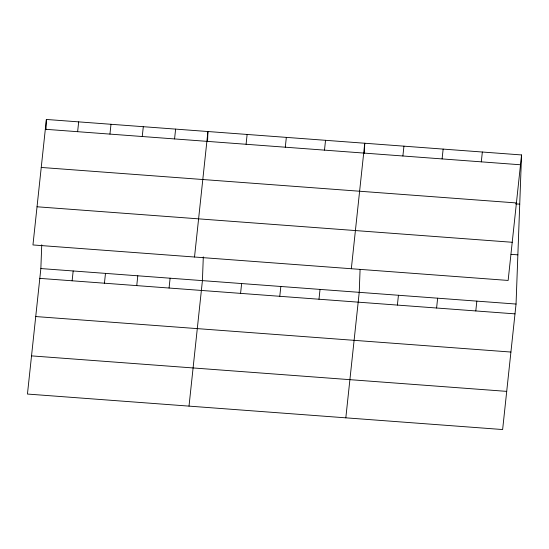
<?xml version="1.0" encoding="UTF-8"?>
<svg xmlns="http://www.w3.org/2000/svg" width="549" height="549" viewBox="0 0 549 549"><rect width="100%" height="100%" fill="white"/><g stroke="black" fill="none" stroke-linecap="round" stroke-linejoin="round"><path stroke-width="0.82" d="M521.55 154.948L508.141 280.443L32.954 244.95L46.37 119.456L521.55 154.948L516.046 304.05L502.63 429.544L27.45 394.052L40.859 268.557L41.738 244.799M45.992 129.633L46.37 119.456M203.302 256.87L202.423 280.621L189.014 406.123M207.556 141.704L207.927 131.52L194.518 257.021M360.082 269.429L359.231 292.336L345.822 417.83M364.364 153.411L364.742 143.234L351.326 268.736M77.629 131.691L78.679 121.864M72.125 280.793L73.175 270.966M109.944 134.107L110.994 124.28M104.434 283.209L105.483 273.381M142.253 136.523L143.303 126.695M136.749 285.617L137.799 275.797M174.568 138.931L175.618 129.111M169.065 288.033L170.115 278.206M246.082 144.277L247.132 134.45M240.579 293.379L241.629 283.552M285.288 147.201L286.338 137.38M279.777 296.302L280.827 286.475M324.486 150.131L325.536 140.304M318.983 299.232L320.033 289.405M402.891 155.985L403.94 146.164M397.387 305.086L398.437 295.266M442.096 158.915L443.146 149.088M436.592 308.016L437.642 298.189M481.295 161.845L482.345 152.018M475.791 310.947L476.841 301.12M45.32 129.276L520.5 164.775M41.237 167.452L516.424 202.945M515.47 203.83L519.731 204.153M37.037 206.781L512.217 242.274M511.044 254.338L517.865 254.846M40.859 268.557L516.046 304.05M39.809 278.377L514.996 313.87M35.733 316.553L510.913 352.046M31.526 355.882L506.713 391.375"/></g></svg>
